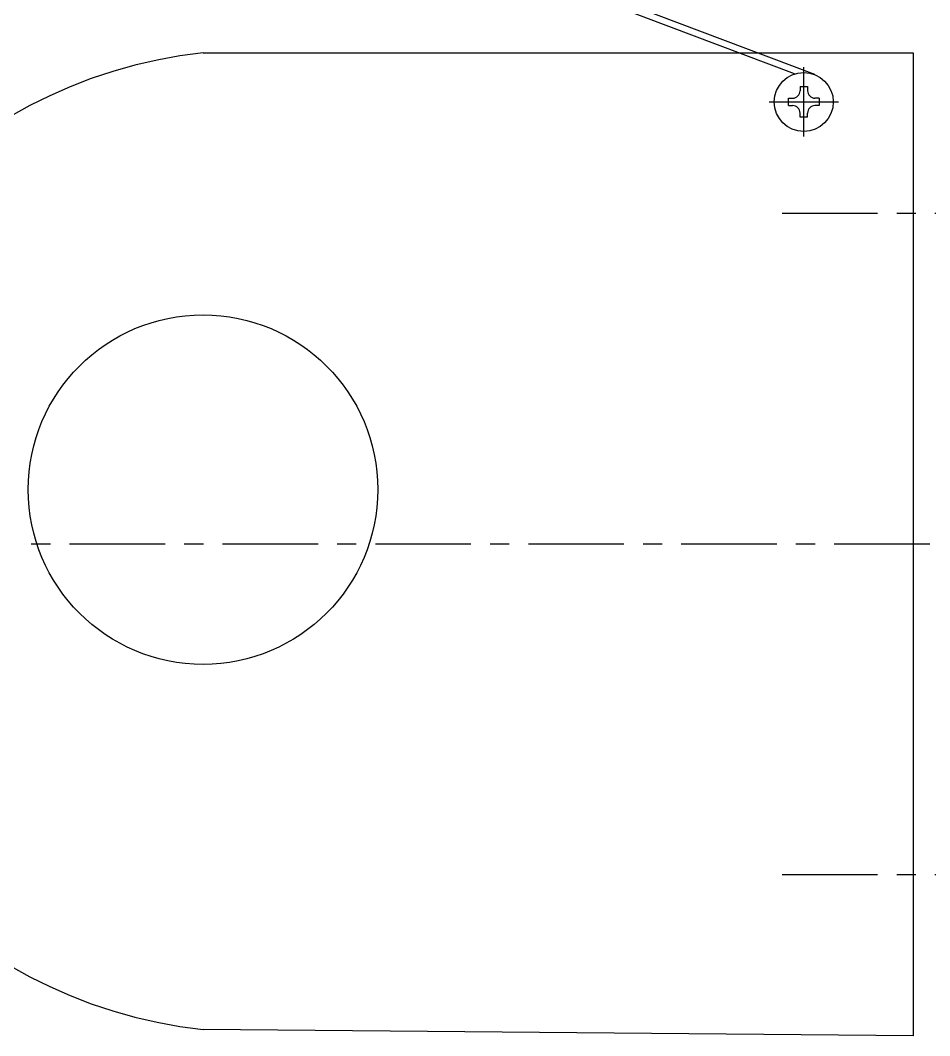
# Model space of a CAD drawing. Extents: x 6213 to 6633, y -3703 to -3406.
# Drawn here: x 6312.6 to 6395.8, y -3618.2 to -3525.2 of the extents above; entities that cross this region are included whole.
import ezdxf

# ---------------------------------------------------------------- set-up
doc = ezdxf.new("R2010")
doc.units = 0
doc.header["$LTSCALE"] = 7
doc.header["$MEASUREMENT"] = 0
doc.linetypes.add('CENTER', pattern=[2, 1.25, -0.25, 0.25, -0.25])
doc.layers.get('0').update_dxf_attribs({"color": 2, "linetype": 'CONTINUOUS'})
for name, color, linetype in [('CENTER', 1, 'CENTER'), ('CL', 1, 'CENTER'), ('DWG', 7, 'CONTINUOUS')]:
    doc.layers.add(name, color=color, linetype=linetype)

msp = doc.modelspace()

# ---------------------------------------------------------------- linework, layer by layer
at = {"color": 1, "linetype": 'CENTER'}
for p, q in [((6447.078, -3542.917), (6380.934, -3542.917)), ((6447.078, -3603.474), (6380.934, -3603.474))]:
    msp.add_line(p, q, dxfattribs=at)
at = {"layer": 'CENTER'}
msp.add_line((6409.853, -3573.196), (6275.77, -3573.196), dxfattribs=at)
at = {"layer": 'CL'}
for p, q in [((6384.321, -3535.872), (6384.321, -3529.519)), ((6381.144, -3532.696), (6387.497, -3532.696))]:
    msp.add_line(p, q, dxfattribs=at)
at = {"layer": 'DWG'}
for p, q in [((6383.474, -3530.132), (6314.037, -3503.896)), ((6385.343, -3530.197), (6314.249, -3503.334)), ((6329.321, -3528.196), (6394.321, -3528.196)), ((6394.321, -3528.196), (6394.321, -3618.196)), ((6383.98, -3531.298), (6383.98, -3531.673)), ((6383.98, -3531.298), (6384.662, -3531.298)), ((6384.662, -3531.298), (6384.662, -3531.673)), ((6382.923, -3533.037), (6382.923, -3532.355)), ((6382.923, -3532.355), (6383.298, -3532.355)), ((6385.718, -3532.355), (6385.343, -3532.355)), ((6385.718, -3532.355), (6385.718, -3533.037)), ((6382.923, -3533.037), (6383.298, -3533.037)), ((6383.98, -3534.093), (6383.98, -3533.718)), ((6384.662, -3534.093), (6384.662, -3533.718)), ((6385.718, -3533.037), (6385.343, -3533.037)), ((6384.662, -3534.093), (6383.98, -3534.093)), ((6394.321, -3618.196), (6329.321, -3617.639))]:
    msp.add_line(p, q, dxfattribs=at)
for centre, radius in [((6384.321, -3532.696), 2.7), ((6329.321, -3568.196), 16)]:
    msp.add_circle(centre, radius, dxfattribs=at)
for centre, radius, start, end in [((6334.321, -3572.917), 45, 96.37937, 263.62063), ((6383.298, -3531.673), 0.682, 270, 0), ((6385.343, -3531.673), 0.682, 180, 270), ((6383.298, -3533.718), 0.682, 0, 90), ((6385.343, -3533.718), 0.682, 90, 180)]:
    msp.add_arc(centre, radius, start, end, dxfattribs=at)

doc.saveas('drawing.dxf')
